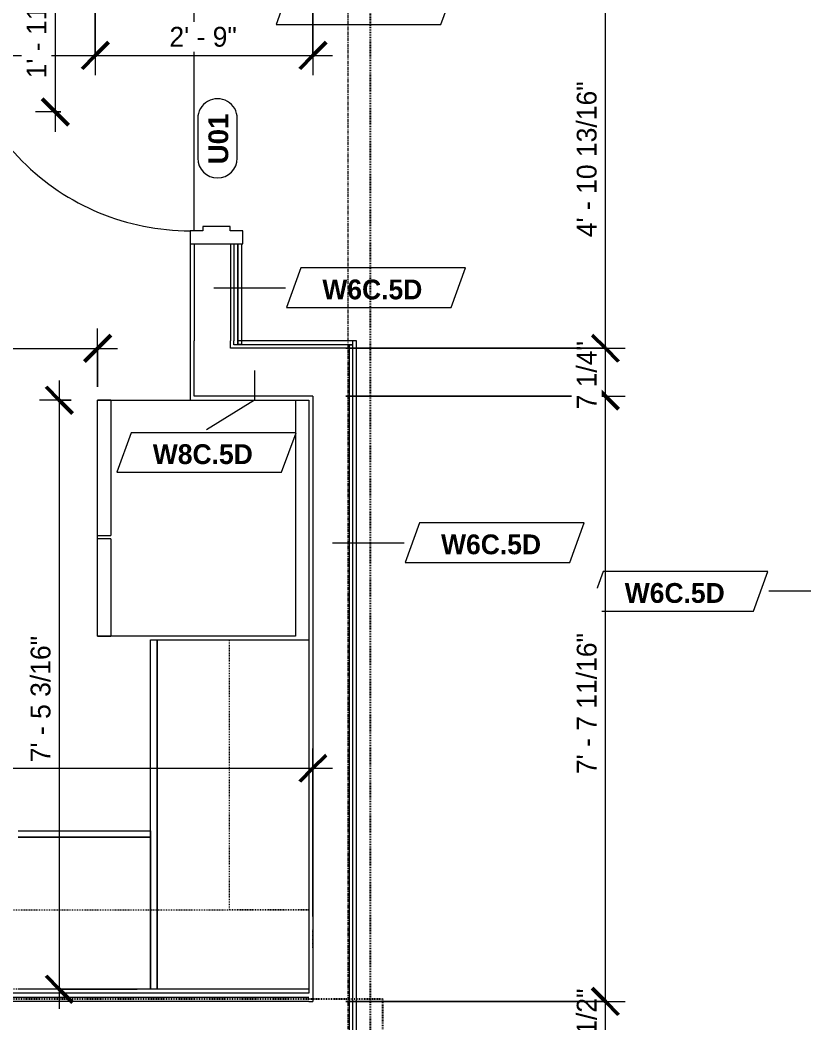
# Model space of a CAD drawing. Header units: inches. Extents: x -4058 to -1781, y 9814 to 12264.
# Drawn here: x -3531.1 to -3412.2, y 10549.9 to 10701.9 of the extents above; entities that cross this region are included whole.
import ezdxf

# ---------------------------------------------------------------- set-up
doc = ezdxf.new("R2010")
doc.units = ezdxf.units.IN
doc.header["$MEASUREMENT"] = 0
for name, pattern in [('Dash', [0.25, 0.125, -0.125]), ('Dash 3_32_', [0.1875, 0.09375, -0.09375]), ('Dash_2_', [0.25, 0.125, -0.125]), ('Grid Line 1_2_', [0.875, 0.5, -0.125, 0.125, -0.125])]:
    doc.linetypes.add(name, pattern=pattern)
for name, color, linetype, lineweight in [('0-1', 7, 'Continuous', 5), ('0-2', 7, 'Continuous', 9), ('A-ANNO-DIMS', 211, 'Continuous', 9), ('A-ANNO-DIMS-32', 211, 'Continuous', 9), ('A-DETL-1', 90, 'Dash 3_32_', 9), ('A-DOOR-1', 7, 'Continuous', 9), ('A-DOOR-FRAM-1', 7, 'Continuous', 9), ('A-DOOR-IDEN', 31, 'Continuous', 9), ('A-FLOR-2', 192, 'Continuous', 9), ('A-WALL-1', 7, 'Continuous', 9), ('A-WALL-IDEN', 211, 'Continuous', 9), ('I-WALL-3', 7, 'Continuous', 9), ('Q-CASE', 31, 'Continuous', 9), ('Q-CASE-HDLN', 31, 'Dash', 9), ('Q-SPCQ', 91, 'Continuous', 9), ('S-GRID-1', 1, 'Grid Line 1_2_', 9)]:
    doc.layers.add(name, color=color, linetype=linetype, lineweight=lineweight)
doc.layers.add('0-3', color=250, linetype='Dash_2_')
doc.styles.add('Arial_B', font='arialbd.ttf', dxfattribs={"height": 3})
doc.styles.add('Century Gothic', font='ufonts.com_century-gothic.ttf', dxfattribs={"height": 3})
doc.styles.add('Century Gothic_B_1', font='GOTHICB.TTF', dxfattribs={"height": 3})
doc.dimstyles.new('MARKETING_DIMENSION', dxfattribs={"dimscale": 12, "dimtxt": 3.132505, "dimasz": 0.333333, "dimexe": 0.25, "dimexo": 0.166667, "dimgap": 0.041667, "dimtad": 1, "dimdec": 4, "dimrnd": 0.0625, "dimzin": 3, "dimdsep": 46, "dimlunit": 4, "dimtxsty": 'Century Gothic', "dimblk1": 'OBLIQUE', "dimblk2": 'OBLIQUE', "dimsah": 1, "dimcen": 0.09, "dimdle": 0.25, "dimazin": 0, "dimtfac": 1, "dimtdec": 4, "dimtix": 1, "dimtmove": 0, "dimatfit": 3, "dimfxl": 1, "dimtvp": 1, "dimtfill": 1, "dimfrac": 2, "dimtolj": 1, "dimtzin": 0, "dimarcsym": 2})
doc.dimstyles.new('THE_DIMENSION_STRING', dxfattribs={"dimscale": 12, "dimtxt": 3.132505, "dimasz": 0.333333, "dimexe": 0.25, "dimexo": 0.166667, "dimgap": 0.041667, "dimtad": 1, "dimdec": 4, "dimrnd": 0.0625, "dimzin": 3, "dimdsep": 46, "dimlunit": 4, "dimtxsty": 'Century Gothic', "dimblk1": 'OBLIQUE', "dimblk2": 'OBLIQUE', "dimsah": 1, "dimcen": 0.09, "dimdle": 0.25, "dimazin": 0, "dimtfac": 1, "dimtdec": 4, "dimtix": 1, "dimtmove": 0, "dimatfit": 3, "dimfxl": 1, "dimtvp": 1, "dimtfill": 1, "dimfrac": 2, "dimtolj": 1, "dimtzin": 0, "dimarcsym": 2})
doc.dimstyles.new('THE_DIMENSION_STRING_4', dxfattribs={"dimscale": 12, "dimtxt": 3.132505, "dimasz": 0.333333, "dimexe": 0.25, "dimexo": 0.166667, "dimgap": 0.041667, "dimtad": 1, "dimdec": 4, "dimrnd": 0.0625, "dimzin": 3, "dimdsep": 46, "dimlunit": 4, "dimtxsty": 'Century Gothic', "dimblk1": 'OBLIQUE', "dimblk2": 'OBLIQUE', "dimsah": 1, "dimcen": 0.09, "dimdle": 0.25, "dimazin": 0, "dimtfac": 1, "dimtdec": 4, "dimtix": 1, "dimtmove": 0, "dimatfit": 3, "dimfxl": 1, "dimtvp": 1, "dimtfill": 1, "dimfrac": 2, "dimtolj": 1, "dimtzin": 0, "dimarcsym": 2})
doc.dimstyles.new('THE_DIMENSION_STRING_5', dxfattribs={"dimscale": 12, "dimtxt": 3.132505, "dimasz": 0.333333, "dimexe": 0.25, "dimexo": 0.166667, "dimgap": 0.041667, "dimtad": 1, "dimdec": 4, "dimrnd": 0.0625, "dimzin": 3, "dimdsep": 46, "dimlunit": 4, "dimtxsty": 'Century Gothic', "dimblk1": 'OBLIQUE', "dimblk2": 'OBLIQUE', "dimsah": 1, "dimcen": 0.09, "dimdle": 0.25, "dimazin": 0, "dimtfac": 1, "dimtdec": 4, "dimtix": 1, "dimtmove": 0, "dimatfit": 3, "dimfxl": 1, "dimtvp": 1, "dimtfill": 1, "dimfrac": 2, "dimtolj": 1, "dimtzin": 0, "dimarcsym": 2})

# ---------------------------------------------------------------- blocks, each defined once
blk = doc.blocks.new('HOLLOW METAL - UNIT DOOR-2191978-UNIT PLANS - 1ST FLOOR')
at = {"layer": 'A-DOOR-1'}
for p, q in [((18, 39.875), (16.25, 39.875)), ((16.25, 39.875), (16.25, 3.875)), ((18, 3.875), (18, 39.875)), ((16.25, 3.875), (18, 3.875))]:
    blk.add_line(p, q, dxfattribs=at)
blk.add_arc((18, 3.875), 36, 90, 180, dxfattribs=at)
at = {"layer": 'A-DOOR-FRAM-1'}
for p, q in [((-18, 3.875), (-20, 3.875)), ((-20, 3.875), (-20, -4.125)), ((-18, 1.9375), (-18, 3.875)), ((18, 3.875), (18, 1.9375)), ((20, 3.875), (18, 3.875)), ((20, -4.125), (20, 3.875)), ((-17.375, 1.9375), (-18, 1.9375)), ((-17.375, -2.1875), (-17.375, 1.9375)), ((18, 1.9375), (17.375, 1.9375)), ((17.375, 1.9375), (17.375, -2.1875)), ((-18, -4.125), (-18, -2.1875)), ((-18, -2.1875), (-17.375, -2.1875)), ((17.375, -2.1875), (18, -2.1875)), ((18, -2.1875), (18, -4.125)), ((-20, -4.125), (-18, -4.125)), ((18, -4.125), (20, -4.125))]:
    blk.add_line(p, q, dxfattribs=at)
blk = doc.blocks.new('CTR - 1st Phase - Common Walls_rvt-1-UNIT PLANS - 1ST FLOOR')
at = {"layer": 'A-WALL-1'}
for p, q in [((-3504.67, 10667.94), (-3504.67, 10653.28)), ((-3499.17, 10667.94), (-3499.17, 10653.28)), ((-3498.67, 10667.94), (-3498.67, 10653.28)), ((-3504.67, 10652.15), (-3504.67, 10653.28)), ((-3499.17, 10652.65), (-3499.17, 10653.28)), ((-3498.67, 10652.65), (-3498.67, 10653.28)), ((-3498.05, 10652.65), (-3498.05, 10653.28)), ((-3480.67, 10653.28), (-3480.67, 10652.65)), ((-3504.67, 10644.9), (-3504.67, 10652.15)), ((-3499.17, 10652.15), (-3499.17, 10652.65)), ((-3481.17, 10652.15), (-3499.17, 10652.15)), ((-3498.05, 10652.65), (-3498.67, 10652.65)), ((-3498.05, 10652.65), (-3498.67, 10652.65)), ((-3481.17, 10652.65), (-3498.05, 10652.65)), ((-3481.17, 10652.65), (-3480.67, 10652.65)), ((-3481.17, 10652.65), (-3481.17, 10652.15)), ((-3480.67, 10652.65), (-3481.17, 10652.65)), ((-3481.17, 10652.15), (-3481.17, 10644.9)), ((-3480.67, 10652.65), (-3480.67, 10644.28)), ((-3486.67, 10644.9), (-3504.67, 10644.9)), ((-3486.67, 10644.9), (-3486.67, 10644.28)), ((-3486.67, 10644.28), (-3486.67, 10553.19)), ((-3481.17, 10644.9), (-3481.17, 10644.28)), ((-3481.17, 10644.28), (-3481.17, 10418.16)), ((-3480.67, 10644.28), (-3480.67, 10418.16)), ((-3487.3, 10553.81), (-3823.82, 10553.81)), ((-3487.3, 10553.19), (-3823.82, 10553.19)), ((-3487.3, 10553.19), (-3486.67, 10553.19))]:
    blk.add_line(p, q, dxfattribs=at)
at = {"layer": 'I-WALL-3'}
for p, q in [((-3505.3, 10667.94), (-3505.3, 10653.28)), ((-3498.05, 10653.28), (-3498.05, 10667.94)), ((-3498.05, 10667.94), (-3498.05, 10652.78)), ((-3497.42, 10652.78), (-3497.42, 10667.94)), ((-3505.3, 10653.28), (-3505.3, 10644.9)), ((-3480.67, 10653.28), (-3498.05, 10653.28)), ((-3498.05, 10652.78), (-3497.42, 10652.78)), ((-3480.05, 10653.28), (-3480.67, 10653.28)), ((-3480.05, 10644.28), (-3480.05, 10653.28)), ((-3505.3, 10644.9), (-3505.3, 10644.28)), ((-3489.3, 10644.28), (-3487.3, 10644.28)), ((-3487.3, 10644.28), (-3487.3, 10554.44)), ((-3480.05, 10418.16), (-3480.05, 10644.28)), ((-3487.3, 10554.44), (-3823.82, 10554.44))]:
    blk.add_line(p, q, dxfattribs=at)
at = {"layer": '0-2', "rotation": 89.99999999998808}
blk.add_blockref('HOLLOW METAL - UNIT DOOR-2191978-UNIT PLANS - 1ST FLOOR', (-3501.42, 10687.94), dxfattribs=at)
blk = doc.blocks.new('OD_CW_Upper Cabinet - OD_CW_Upper Cabinet-3856829-UNIT PLANS - 1ST FLOOR')
at = {"layer": 'Q-CASE-HDLN'}
for p, q in [((0.74, -24), (0.74, -12)), ((0.74, -12), (115.86, -12)), ((115.86, -12), (115.86, -24)), ((115.86, -24), (0.74, -24))]:
    blk.add_line(p, q, dxfattribs=at)
blk = doc.blocks.new('OD_CW_Base Cabinet - OD_CW_Base Cabinet-V104-UNIT PLANS - 1ST FLOOR')
at = {"layer": 'Q-CASE'}
for p, q in [((0.74, 0), (20.8, 0)), ((0.74, 0), (20.8, 0)), ((20.8, -1), (0.74, -1)), ((0.74, -1), (20.8, -1)), ((50.8, 0), (70.86, 0)), ((50.8, 0), (70.86, 0)), ((70.86, -1), (50.8, -1)), ((50.8, -1), (70.86, -1)), ((70.86, 0), (70.86, -24)), ((70.86, 0), (70.86, -1)), ((70.86, -1), (70.86, -24)), ((20.8, -24), (0.74, -24)), ((20.8, -24), (0.74, -24)), ((70.86, -24), (50.8, -24)), ((70.86, -24), (50.8, -24))]:
    blk.add_line(p, q, dxfattribs=at)
blk = doc.blocks.new('OD_CW_Upper Cabinet - OD_CW_Upper Cabinet-3876543-UNIT PLANS - 1ST FLOOR')
at = {"layer": 'Q-CASE-HDLN'}
for p, q in [((0.74, -24), (0.74, -12)), ((0.74, -12), (41.64, -12)), ((41.64, -12), (41.64, -24)), ((41.64, -24), (0.74, -24))]:
    blk.add_line(p, q, dxfattribs=at)
blk = doc.blocks.new('OD_CW_Base Cabinet - OD_CW_Base Cabinet-V106-UNIT PLANS - 1ST FLOOR')
at = {"layer": 'Q-CASE'}
for p, q in [((0.74, -24), (0.74, 0)), ((0.74, 0), (53.64, 0)), ((0.74, -1), (0.74, 0)), ((0.74, 0), (53.64, 0)), ((53.64, -1), (0.74, -1)), ((0.74, -24), (0.74, -1)), ((0.74, -1), (53.64, -1)), ((53.64, 0), (53.64, -24)), ((53.64, 0), (53.64, -1)), ((53.64, -1), (53.64, -24))]:
    blk.add_line(p, q, dxfattribs=at)
blk = doc.blocks.new('Refrigerator_-_Side-by-Side_6047 - 36_ X 30_-1372843-UNIT PLANS - 1ST FLOOR')
at = {"layer": 'Q-SPCQ'}
for p, q in [((-17.88, 15.58), (17.87, 15.58)), ((-17.88, -14.42), (-17.88, 15.58)), ((-17.88, 15.58), (-3.13, 15.58)), ((-17.88, 15.58), (-17.88, 13.58)), ((-3.13, 13.58), (-3.13, 15.58)), ((-2.63, 15.58), (17.87, 15.58)), ((-2.63, 15.58), (-2.63, 13.58)), ((17.87, 15.58), (17.87, -14.42)), ((17.87, 13.58), (17.87, 15.58)), ((-3.13, 13.58), (-17.88, 13.58)), ((17.87, 13.58), (-2.63, 13.58)), ((17.87, -14.42), (-17.88, -14.42))]:
    blk.add_line(p, q, dxfattribs=at)
blk = doc.blocks.new('DIMBLOCK91-UNIT PLANS - 1ST FLOOR')
at = {"layer": 'A-ANNO-DIMS-32'}
for p, q in [((-3519.67, 10712.69), (-3519.67, 10693.49)), ((-3519.67, 10696.49), (-3519.67, 10712.69)), ((-3572.67, 10701.81), (-3572.67, 10693.49)), ((-3572.67, 10696.49), (-3572.67, 10701.81)), ((-3572.67, 10696.49), (-3519.67, 10696.49))]:
    blk.add_line(p, q, dxfattribs=at)
at = {"layer": 'A-ANNO-DIMS-32', "lineweight": 50}
for p, q in [((-3572.67, 10696.49), (-3570.67, 10698.49)), ((-3519.67, 10696.49), (-3517.67, 10698.49)), ((-3572.67, 10696.49), (-3574.67, 10694.49)), ((-3519.67, 10696.49), (-3521.67, 10694.49))]:
    blk.add_line(p, q, dxfattribs=at)
at = {"layer": 'A-ANNO-DIMS-32', "color": 0, "insert": (-3551.42, 10700.83), "char_height": 3, "width": 12.5897, "attachment_point": 1, "line_spacing_factor": 0.984502, "style": 'Century Gothic', "bg_fill": 3, "box_fill_scale": 1.25, "bg_fill_color": 256, "bg_fill_true_color": 13158600, "bg_fill_transparency": 0}
blk.add_mtext('4\' - 5"', dxfattribs=at)
blk = doc.blocks.new('_Oblique')
at = {"color": 0, "linetype": 'ByBlock', "lineweight": -2}
blk.add_line((-0.5, -0.5), (0.5, 0.5), dxfattribs=at)
blk = doc.blocks.new('DIMBLOCK92-UNIT PLANS - 1ST FLOOR')
at = {"layer": 'A-ANNO-DIMS-32'}
for p, q in [((-3486.67, 10756.81), (-3486.67, 10693.49)), ((-3486.67, 10696.49), (-3486.67, 10756.81)), ((-3519.67, 10712.69), (-3519.67, 10693.49)), ((-3519.67, 10696.49), (-3519.67, 10712.69)), ((-3519.67, 10696.49), (-3483.67, 10696.49))]:
    blk.add_line(p, q, dxfattribs=at)
at = {"layer": 'A-ANNO-DIMS-32', "lineweight": 50}
for p, q in [((-3519.67, 10696.49), (-3517.67, 10698.49)), ((-3486.67, 10696.49), (-3484.67, 10698.49)), ((-3519.67, 10696.49), (-3521.67, 10694.49)), ((-3486.67, 10696.49), (-3488.67, 10694.49))]:
    blk.add_line(p, q, dxfattribs=at)
at = {"layer": 'A-ANNO-DIMS-32', "color": 0, "insert": (-3508.42, 10700.83), "char_height": 3, "width": 12.5897, "attachment_point": 1, "line_spacing_factor": 0.984502, "style": 'Century Gothic', "bg_fill": 3, "box_fill_scale": 1.25, "bg_fill_color": 256, "bg_fill_true_color": 13158600, "bg_fill_transparency": 0}
blk.add_mtext('2\' - 9"', dxfattribs=at)
blk = doc.blocks.new('Wall Tag - Arch Wall-3956453-UNIT PLANS - 1ST FLOOR')
at = {"layer": 'A-WALL-IDEN'}
for p, q in [((-0.3561, 0.0937), (-0.4244, -0.0937)), ((0.4244, 0.0937), (-0.3561, 0.0937)), ((0.3561, -0.0937), (0.4244, 0.0937)), ((-0.4244, -0.0937), (0.3561, -0.0937))]:
    blk.add_line(p, q, dxfattribs=at)
blk = doc.blocks.new('DIMBLOCK705-UNIT PLANS - 1ST FLOOR')
at = {"layer": 'A-ANNO-DIMS-32'}
for p, q in [((-3610.8, 10567.63), (-3610.8, 10591.51)), ((-3486.67, 10566.08), (-3486.67, 10591.51)), ((-3610.8, 10588.51), (-3483.67, 10588.51)), ((-3610.8, 10588.51), (-3610.8, 10567.63)), ((-3486.67, 10588.51), (-3486.67, 10566.08))]:
    blk.add_line(p, q, dxfattribs=at)
at = {"layer": 'A-ANNO-DIMS-32', "lineweight": 50}
for p, q in [((-3610.8, 10588.51), (-3608.8, 10590.51)), ((-3486.67, 10588.51), (-3484.67, 10590.51)), ((-3610.8, 10588.51), (-3612.8, 10586.51)), ((-3486.67, 10588.51), (-3488.67, 10586.51))]:
    blk.add_line(p, q, dxfattribs=at)
at = {"layer": 'A-ANNO-DIMS-32', "color": 0, "insert": (-3558.98, 10592.85), "char_height": 3, "width": 24.5827, "attachment_point": 1, "line_spacing_factor": 0.984502, "style": 'Century Gothic', "bg_fill": 3, "box_fill_scale": 1.25, "bg_fill_color": 256, "bg_fill_true_color": 13158600, "bg_fill_transparency": 0}
blk.add_mtext('10\' - 4 1/8"', dxfattribs=at)
blk = doc.blocks.new('DIMBLOCK909-UNIT PLANS - 1ST FLOOR')
at = {"layer": 'A-ANNO-DIMS-32'}
for p, q in [((-3525.73, 10713.94), (-3525.73, 10684.94)), ((-3503.67, 10710.94), (-3528.73, 10710.94)), ((-3525.73, 10710.94), (-3503.67, 10710.94)), ((-3524.9, 10687.94), (-3528.73, 10687.94)), ((-3525.73, 10687.94), (-3524.9, 10687.94))]:
    blk.add_line(p, q, dxfattribs=at)
at = {"layer": 'A-ANNO-DIMS-32', "lineweight": 50}
for p, q in [((-3525.73, 10710.94), (-3527.73, 10712.94)), ((-3525.73, 10710.94), (-3523.73, 10708.94)), ((-3525.73, 10687.94), (-3527.73, 10689.94)), ((-3525.73, 10687.94), (-3523.73, 10685.94))]:
    blk.add_line(p, q, dxfattribs=at)
at = {"layer": 'A-ANNO-DIMS-32', "color": 0, "insert": (-3530.08, 10693.03), "char_height": 3, "width": 15.394, "attachment_point": 1, "rotation": 90, "line_spacing_factor": 0.984502, "style": 'Century Gothic', "bg_fill": 3, "box_fill_scale": 1.25, "bg_fill_color": 256, "bg_fill_true_color": 13158600, "bg_fill_transparency": 0}
blk.add_mtext('1\' - 11"', dxfattribs=at)
blk = doc.blocks.new('DIMBLOCK1002-UNIT PLANS - 1ST FLOOR')
at = {"layer": 'A-ANNO-DIMS-32', "lineweight": 50}
for p, q in [((-3442.32, 10553.19), (-3444.32, 10555.19)), ((-3442.32, 10553.19), (-3440.32, 10551.19)), ((-3442.32, 10547.69), (-3444.32, 10549.69)), ((-3442.32, 10547.69), (-3440.32, 10545.69))]:
    blk.add_line(p, q, dxfattribs=at)
at = {"layer": 'A-ANNO-DIMS-32'}
for p, q in [((-3481.67, 10553.19), (-3439.32, 10553.19)), ((-3442.32, 10553.19), (-3481.67, 10553.19)), ((-3442.32, 10547.69), (-3442.32, 10553.19)), ((-3481.67, 10547.69), (-3439.32, 10547.69)), ((-3442.32, 10547.69), (-3481.67, 10547.69))]:
    blk.add_line(p, q, dxfattribs=at)
at = {"layer": 'A-ANNO-DIMS-32', "color": 0, "insert": (-3446.66, 10544.8), "char_height": 3, "width": 13.5444, "attachment_point": 1, "rotation": 90, "line_spacing_factor": 0.984502, "style": 'Century Gothic', "bg_fill": 3, "box_fill_scale": 1.25, "bg_fill_color": 256, "bg_fill_true_color": 13158600, "bg_fill_transparency": 0}
blk.add_mtext('5 1/2"', dxfattribs=at)
blk = doc.blocks.new('DIMBLOCK1003-UNIT PLANS - 1ST FLOOR')
at = {"layer": 'A-ANNO-DIMS-32', "lineweight": 50}
for p, q in [((-3442.32, 10644.9), (-3444.32, 10646.9)), ((-3442.32, 10644.9), (-3440.32, 10642.9)), ((-3442.32, 10553.19), (-3444.32, 10555.19)), ((-3442.32, 10553.19), (-3440.32, 10551.19))]:
    blk.add_line(p, q, dxfattribs=at)
at = {"layer": 'A-ANNO-DIMS-32'}
for p, q in [((-3481.67, 10644.9), (-3439.32, 10644.9)), ((-3442.32, 10644.9), (-3481.67, 10644.9)), ((-3442.32, 10553.19), (-3442.32, 10644.9)), ((-3481.67, 10553.19), (-3439.32, 10553.19)), ((-3442.32, 10553.19), (-3481.67, 10553.19))]:
    blk.add_line(p, q, dxfattribs=at)
at = {"layer": 'A-ANNO-DIMS-32', "color": 0, "insert": (-3446.66, 10587.63), "char_height": 3, "width": 27.387, "attachment_point": 1, "rotation": 90, "line_spacing_factor": 0.984502, "style": 'Century Gothic', "bg_fill": 3, "box_fill_scale": 1.25, "bg_fill_color": 256, "bg_fill_true_color": 13158600, "bg_fill_transparency": 0}
blk.add_mtext('7\' - 7 11/16"', dxfattribs=at)
blk = doc.blocks.new('DIMBLOCK1004-UNIT PLANS - 1ST FLOOR')
at = {"layer": 'A-ANNO-DIMS-32', "lineweight": 50}
for p, q in [((-3442.32, 10652.15), (-3444.32, 10654.15)), ((-3442.32, 10652.15), (-3440.32, 10650.15)), ((-3442.32, 10644.9), (-3444.32, 10646.9)), ((-3442.32, 10644.9), (-3440.32, 10642.9))]:
    blk.add_line(p, q, dxfattribs=at)
at = {"layer": 'A-ANNO-DIMS-32'}
for p, q in [((-3481.67, 10652.15), (-3439.32, 10652.15)), ((-3442.32, 10652.15), (-3481.67, 10652.15)), ((-3442.32, 10644.9), (-3442.32, 10652.15)), ((-3481.67, 10644.9), (-3439.32, 10644.9)), ((-3442.32, 10644.9), (-3481.67, 10644.9))]:
    blk.add_line(p, q, dxfattribs=at)
at = {"layer": 'A-ANNO-DIMS-32', "color": 0, "insert": (-3446.66, 10642.88), "char_height": 3, "width": 13.5444, "attachment_point": 1, "rotation": 90, "line_spacing_factor": 0.984502, "style": 'Century Gothic', "bg_fill": 3, "box_fill_scale": 1.25, "bg_fill_color": 256, "bg_fill_true_color": 13158600, "bg_fill_transparency": 0}
blk.add_mtext('7 1/4"', dxfattribs=at)
blk = doc.blocks.new('DIMBLOCK1005-UNIT PLANS - 1ST FLOOR')
at = {"layer": 'A-ANNO-DIMS-32', "lineweight": 50}
for p, q in [((-3442.32, 10710.94), (-3444.32, 10712.94)), ((-3442.32, 10710.94), (-3440.32, 10708.94)), ((-3442.32, 10652.15), (-3444.32, 10654.15)), ((-3442.32, 10652.15), (-3440.32, 10650.15))]:
    blk.add_line(p, q, dxfattribs=at)
at = {"layer": 'A-ANNO-DIMS-32'}
for p, q in [((-3481.67, 10710.94), (-3439.32, 10710.94)), ((-3442.32, 10710.94), (-3481.67, 10710.94)), ((-3442.32, 10652.15), (-3442.32, 10710.94)), ((-3481.67, 10652.15), (-3439.32, 10652.15)), ((-3442.32, 10652.15), (-3481.67, 10652.15))]:
    blk.add_line(p, q, dxfattribs=at)
at = {"layer": 'A-ANNO-DIMS-32', "color": 0, "insert": (-3446.66, 10668.97), "char_height": 3, "width": 30.1914, "attachment_point": 1, "rotation": 90, "line_spacing_factor": 0.984502, "style": 'Century Gothic', "bg_fill": 3, "box_fill_scale": 1.25, "bg_fill_color": 256, "bg_fill_true_color": 13158600, "bg_fill_transparency": 0}
blk.add_mtext('4\' - 10 13/16"', dxfattribs=at)
blk = doc.blocks.new('Door Tag - Type Mark-2601225-UNIT PLANS - 1ST FLOOR')
at = {"layer": 'A-DOOR-IDEN'}
for p, q in [((0.09375, 0.09375), (-0.09375, 0.09375)), ((-0.09375, -0.09375), (0.09375, -0.09375))]:
    blk.add_line(p, q, dxfattribs=at)
for centre, start, end in [((-0.09375, 0), 90, 270), ((0.09375, 0), 270, 90)]:
    blk.add_arc(centre, 0.09375, start, end, dxfattribs=at)
blk = doc.blocks.new('DIMBLOCK1449-UNIT PLANS - 1ST FLOOR')
at = {"layer": 'A-ANNO-DIMS-32'}
for p, q in [((-3519.3, 10646.28), (-3519.3, 10655.13)), ((-3581.42, 10652.96), (-3581.42, 10649.13)), ((-3581.42, 10652.13), (-3581.42, 10652.96)), ((-3584.42, 10652.13), (-3516.3, 10652.13)), ((-3519.3, 10652.13), (-3519.3, 10646.28))]:
    blk.add_line(p, q, dxfattribs=at)
at = {"layer": 'A-ANNO-DIMS-32', "lineweight": 50}
for p, q in [((-3581.42, 10652.13), (-3579.42, 10654.13)), ((-3519.3, 10652.13), (-3517.3, 10654.13)), ((-3581.42, 10652.13), (-3583.42, 10650.13)), ((-3519.3, 10652.13), (-3521.3, 10650.13))]:
    blk.add_line(p, q, dxfattribs=at)
at = {"layer": 'A-ANNO-DIMS-32', "color": 0, "insert": (-3558.52, 10656.48), "char_height": 3, "width": 19.5707, "attachment_point": 1, "line_spacing_factor": 0.984502, "style": 'Century Gothic', "bg_fill": 3, "box_fill_scale": 1.25, "bg_fill_color": 256, "bg_fill_true_color": 13158600, "bg_fill_transparency": 0}
blk.add_mtext('5FT MIN.', dxfattribs=at)
blk = doc.blocks.new('DIMBLOCK1454-UNIT PLANS - 1ST FLOOR')
at = {"layer": 'A-ANNO-DIMS-32'}
for p, q in [((-3525.12, 10647.28), (-3525.12, 10552.06)), ((-3523.3, 10644.28), (-3528.12, 10644.28)), ((-3525.12, 10644.28), (-3523.3, 10644.28)), ((-3513.3, 10555.06), (-3528.12, 10555.06)), ((-3525.12, 10555.06), (-3513.3, 10555.06))]:
    blk.add_line(p, q, dxfattribs=at)
at = {"layer": 'A-ANNO-DIMS-32', "lineweight": 50}
for p, q in [((-3525.12, 10644.28), (-3527.12, 10646.28)), ((-3525.12, 10644.28), (-3523.12, 10642.28)), ((-3525.12, 10555.06), (-3527.12, 10557.06)), ((-3525.12, 10555.06), (-3523.12, 10553.06))]:
    blk.add_line(p, q, dxfattribs=at)
at = {"layer": 'A-ANNO-DIMS-32', "color": 0, "insert": (-3529.46, 10589.43), "char_height": 3, "width": 24.5827, "attachment_point": 1, "rotation": 90, "line_spacing_factor": 0.984502, "style": 'Century Gothic', "bg_fill": 3, "box_fill_scale": 1.25, "bg_fill_color": 256, "bg_fill_true_color": 13158600, "bg_fill_transparency": 0}
blk.add_mtext('7\' - 5 3/16"', dxfattribs=at)
blk = doc.blocks.new('DIMBLOCK1478-UNIT PLANS - 1ST FLOOR')
at = {"layer": 'A-ANNO-DIMS-32'}
for p, q in [((-3610.8, 10553.06), (-3610.8, 10534.42)), ((-3610.8, 10537.42), (-3610.8, 10553.06)), ((-3487.3, 10541.06), (-3487.3, 10534.42)), ((-3487.3, 10537.42), (-3487.3, 10541.06)), ((-3613.8, 10537.42), (-3484.3, 10537.42))]:
    blk.add_line(p, q, dxfattribs=at)
at = {"layer": 'A-ANNO-DIMS-32', "lineweight": 50}
for p, q in [((-3610.8, 10537.42), (-3608.8, 10539.42)), ((-3487.3, 10537.42), (-3485.3, 10539.42)), ((-3610.8, 10537.42), (-3612.8, 10535.42)), ((-3487.3, 10537.42), (-3489.3, 10535.42))]:
    blk.add_line(p, q, dxfattribs=at)
at = {"layer": 'A-ANNO-DIMS-32', "color": 0, "insert": (-3559.29, 10541.77), "char_height": 3, "width": 24.5827, "attachment_point": 1, "line_spacing_factor": 0.984502, "style": 'Century Gothic', "bg_fill": 3, "box_fill_scale": 1.25, "bg_fill_color": 256, "bg_fill_true_color": 13158600, "bg_fill_transparency": 0}
blk.add_mtext('10\' - 3 1/2"', dxfattribs=at)

msp = doc.modelspace()

# ---------------------------------------------------------------- linework, layer by layer
at = {"layer": '0-3'}
for p, q in [((-3477.98736, 10843.78902), (-3477.98736, 10545.7369)), ((-3835.91726, 10553.60832), (-3476.12337, 10553.60832)), ((-3476.12337, 10553.60832), (-3476.12337, 10345.42703))]:
    msp.add_line(p, q, dxfattribs=at)
at = {"layer": 'A-DETL-1'}
msp.add_line((-3486.67374, 10561.32785), (-3486.67374, 10564.07785), dxfattribs=at)
at = {"layer": 'A-FLOR-2'}
msp.add_line((-3504.67374, 10669.9394), (-3504.67374, 10705.9394), dxfattribs=at)
at = {"layer": 'A-WALL-IDEN'}
for p, q in [((-3501.67374, 10661.30657), (-3490.83058, 10661.30657)), ((-3495.53021, 10648.7769), (-3495.53021, 10644.2747)), ((-3495.53021, 10644.2747), (-3502.80122, 10639.77251)), ((-3483.67374, 10622.69081), (-3472.83058, 10622.69081)), ((-3406.67371, 10615.32786), (-3417.51687, 10615.32786))]:
    msp.add_line(p, q, dxfattribs=at)

# ---------------------------------------------------------------- block references
at = {"layer": '0-1'}
msp.add_blockref('CTR - 1st Phase - Common Walls_rvt-1-UNIT PLANS - 1ST FLOOR', (0, 0), dxfattribs=at)
at = {"layer": 'A-WALL-IDEN', "xscale": 31.99999999999999, "yscale": 31.99999999999999, "zscale": 31.99999999999999}
for p in [(-3477.09888, 10661.30657), (-3502.80122, 10636.35449), (-3459.09888, 10622.69081), (-3431.24857, 10615.32786)]:
    msp.add_blockref('Wall Tag - Arch Wall-3956453-UNIT PLANS - 1ST FLOOR', p, dxfattribs=at)
at = {"layer": 'Q-CASE'}
for name, p, rotation in [('OD_CW_Base Cabinet - OD_CW_Base Cabinet-V106-UNIT PLANS - 1ST FLOOR', (-3511.29874, 10554.32669), 89.9999999999998), ('OD_CW_Upper Cabinet - OD_CW_Upper Cabinet-3876543-UNIT PLANS - 1ST FLOOR', (-3511.29874, 10566.32669), 90.00000000000477)]:
    msp.add_blockref(name, p, dxfattribs=dict(at, rotation=rotation))
for name, p in [('OD_CW_Base Cabinet - OD_CW_Base Cabinet-V104-UNIT PLANS - 1ST FLOOR', (-3582.16144, 10579.0644)), ('OD_CW_Upper Cabinet - OD_CW_Upper Cabinet-3856829-UNIT PLANS - 1ST FLOOR', (-3603.16144, 10579.0644))]:
    msp.add_blockref(name, p, dxfattribs=at)
at = {"layer": 'Q-SPCQ', "rotation": 90.0000000000005}
msp.add_blockref('Refrigerator_-_Side-by-Side_6047 - 36_ X 30_-1372843-UNIT PLANS - 1ST FLOOR', (-3503.72094, 10626.4019), dxfattribs=at)

# ---------------------------------------------------------------- texts
at = {"layer": 'A-WALL-IDEN', "char_height": 3, "width": 19.594, "attachment_point": 1, "style": 'Century Gothic_B_1'}
for s, insert in [('W6C.5D', (-3485.23448, 10662.5541)), ('W8C.5D', (-3510.93682, 10637.60203)), ('W6C.5D', (-3467.23448, 10623.93835)), ('W6C.5D', (-3439.38418, 10616.5754))]:
    msp.add_mtext(s, dxfattribs=dict(at, insert=insert))

# ---------------------------------------------------------------- next in the draw order: dimensions: what is measured, and where the dimension line sits
at = {"layer": 'A-ANNO-DIMS'}
for base, p1, p2, dimstyle, override, picture, middle in [((-3519.67374, 10696.48567), (-3572.67374, 10703.8144), (-3519.67374, 10714.6894), 'THE_DIMENSION_STRING', {"dimpost": '<>', "dimfxl": 54.104211}, 'DIMBLOCK91-UNIT PLANS - 1ST FLOOR', (-3546.17374, 10698.56113)), ((-3486.67374, 10588.50711), (-3610.79874, 10565.6269), (-3486.67374, 10564.07785), 'MARKETING_DIMENSION', {"dimpost": '<>', "dimfxl": 124.134665}, 'DIMBLOCK705-UNIT PLANS - 1ST FLOOR', (-3548.73624, 10590.74878))]:
    dim = msp.add_linear_dim(base=base, p1=p1, p2=p2, dimstyle=dimstyle, override=override, dxfattribs=at)
    dim.commit()
    dim.dimension.update_dxf_attribs({"geometry": picture, "text_midpoint": middle})
dim = msp.add_linear_dim(base=(-3519.29874, 10652.13224), p1=(-3581.42374, 10654.96066), p2=(-3519.29874, 10644.2769), text='5FT MIN.', dimstyle='THE_DIMENSION_STRING_5', override={"dimpost": '<>', "dimfxl": 63.036962}, dxfattribs=at)
dim.commit()
dim.dimension.update_dxf_attribs({"geometry": 'DIMBLOCK1449-UNIT PLANS - 1ST FLOOR', "text_midpoint": (-3550.36124, 10654.16997)})
dim = msp.add_linear_dim(base=(-3442.31735, 10553.1894), p1=(-3483.67374, 10547.6894), p2=(-3483.67374, 10553.1894), angle=90, dimstyle='THE_DIMENSION_STRING_4', override={"dimpost": '<>', "dimfxl": 5.5}, dxfattribs=at)
dim.commit()
dim.dimension.update_dxf_attribs({"geometry": 'DIMBLOCK1002-UNIT PLANS - 1ST FLOOR', "text_midpoint": (-3444.55902, 10550.4394)})

# ---------------------------------------------------------------- next in the draw order: dimensions: what is measured, and where the dimension line sits
dim = msp.add_linear_dim(base=(-3486.67374, 10696.48567), p1=(-3519.67374, 10714.6894), p2=(-3486.67374, 10758.8144), dimstyle='THE_DIMENSION_STRING', override={"dimpost": '<>', "dimfxl": 55.100051}, dxfattribs=at)
dim.commit()
dim.dimension.update_dxf_attribs({"geometry": 'DIMBLOCK92-UNIT PLANS - 1ST FLOOR', "text_midpoint": (-3503.17374, 10698.56113)})
for base, p1, p2, dimstyle, override, picture, middle in [((-3525.11576, 10555.0644), (-3521.29874, 10644.2769), (-3511.29874, 10555.0644), 'THE_DIMENSION_STRING_5', {"dimpost": '<>', "dimfxl": 89.77121}, 'DIMBLOCK1454-UNIT PLANS - 1ST FLOOR', (-3527.35743, 10599.67065)), ((-3442.31735, 10644.9019), (-3483.67374, 10553.1894), (-3483.67374, 10644.9019), 'THE_DIMENSION_STRING_4', {"dimpost": '<>', "dimfxl": 91.7125}, 'DIMBLOCK1003-UNIT PLANS - 1ST FLOOR', (-3444.55902, 10599.04565))]:
    dim = msp.add_linear_dim(base=base, p1=p1, p2=p2, angle=90, dimstyle=dimstyle, override=override, dxfattribs=at)
    dim.commit()
    dim.dimension.update_dxf_attribs({"geometry": picture, "text_midpoint": middle})

# ---------------------------------------------------------------- next in the draw order: block references
at = {"layer": 'A-WALL-IDEN', "xscale": 31.99999999999999, "yscale": 31.99999999999999, "zscale": 31.99999999999999}
msp.add_blockref('Wall Tag - Arch Wall-3956453-UNIT PLANS - 1ST FLOOR', (-3478.66734, 10704.1786), dxfattribs=at)

# ---------------------------------------------------------------- next in the draw order: dimensions: what is measured, and where the dimension line sits
at = {"layer": 'A-ANNO-DIMS'}
for base, p1, p2, override, picture, middle in [((-3525.73141, 10687.9394), (-3501.67374, 10710.9394), (-3522.90298, 10687.9394), {"dimpost": '<>', "dimfxl": 31.299855}, 'DIMBLOCK909-UNIT PLANS - 1ST FLOOR', (-3527.73141, 10699.4394)), ((-3442.31735, 10652.1519), (-3483.67374, 10644.9019), (-3483.67374, 10652.1519), {"dimpost": '<>', "dimfxl": 7.25}, 'DIMBLOCK1004-UNIT PLANS - 1ST FLOOR', (-3444.55902, 10648.5269))]:
    dim = msp.add_linear_dim(base=base, p1=p1, p2=p2, angle=90, dimstyle='THE_DIMENSION_STRING_4', override=override, dxfattribs=at)
    dim.commit()
    dim.dimension.update_dxf_attribs({"geometry": picture, "text_midpoint": middle})
dim = msp.add_linear_dim(base=(-3487.29874, 10537.42386), p1=(-3610.79874, 10555.0644), p2=(-3487.29874, 10543.0644), dimstyle='THE_DIMENSION_STRING_5', override={"dimpost": '<>', "dimfxl": 124.081626}, dxfattribs=at)
dim.commit()
dim.dimension.update_dxf_attribs({"geometry": 'DIMBLOCK1478-UNIT PLANS - 1ST FLOOR', "text_midpoint": (-3549.04874, 10539.66553)})

# ---------------------------------------------------------------- next in the draw order: block references
at = {"layer": 'A-DOOR-IDEN', "xscale": 31.99999999999999, "yscale": 31.99999999999999, "zscale": 31.99999999999999, "rotation": 89.99999999999955}
msp.add_blockref('Door Tag - Type Mark-2601225-UNIT PLANS - 1ST FLOOR', (-3501.12476, 10683.9394), dxfattribs=at)

# ---------------------------------------------------------------- next in the draw order: texts
at = {"layer": 'A-DOOR-IDEN', "insert": (-3502.50461, 10680.00751), "char_height": 3, "width": 9.393, "attachment_point": 1, "rotation": 90, "style": 'Arial_B'}
msp.add_mtext('U01', dxfattribs=at)

# ---------------------------------------------------------------- next in the draw order: dimensions: what is measured, and where the dimension line sits
at = {"layer": 'A-ANNO-DIMS'}
dim = msp.add_linear_dim(base=(-3442.31735, 10710.9394), p1=(-3483.67374, 10652.1519), p2=(-3483.67374, 10710.9394), angle=90, dimstyle='THE_DIMENSION_STRING_4', override={"dimpost": '<>', "dimfxl": 58.7875}, dxfattribs=at)
dim.commit()
dim.dimension.update_dxf_attribs({"geometry": 'DIMBLOCK1005-UNIT PLANS - 1ST FLOOR', "text_midpoint": (-3444.55902, 10681.54565)})

# ---------------------------------------------------------------- next in the draw order: linework, layer by layer
at = {"layer": 'S-GRID-1'}
msp.add_line((-3481.32374, 9814.0266), (-3481.32374, 12247.50061), dxfattribs=at)

doc.saveas('drawing.dxf')
